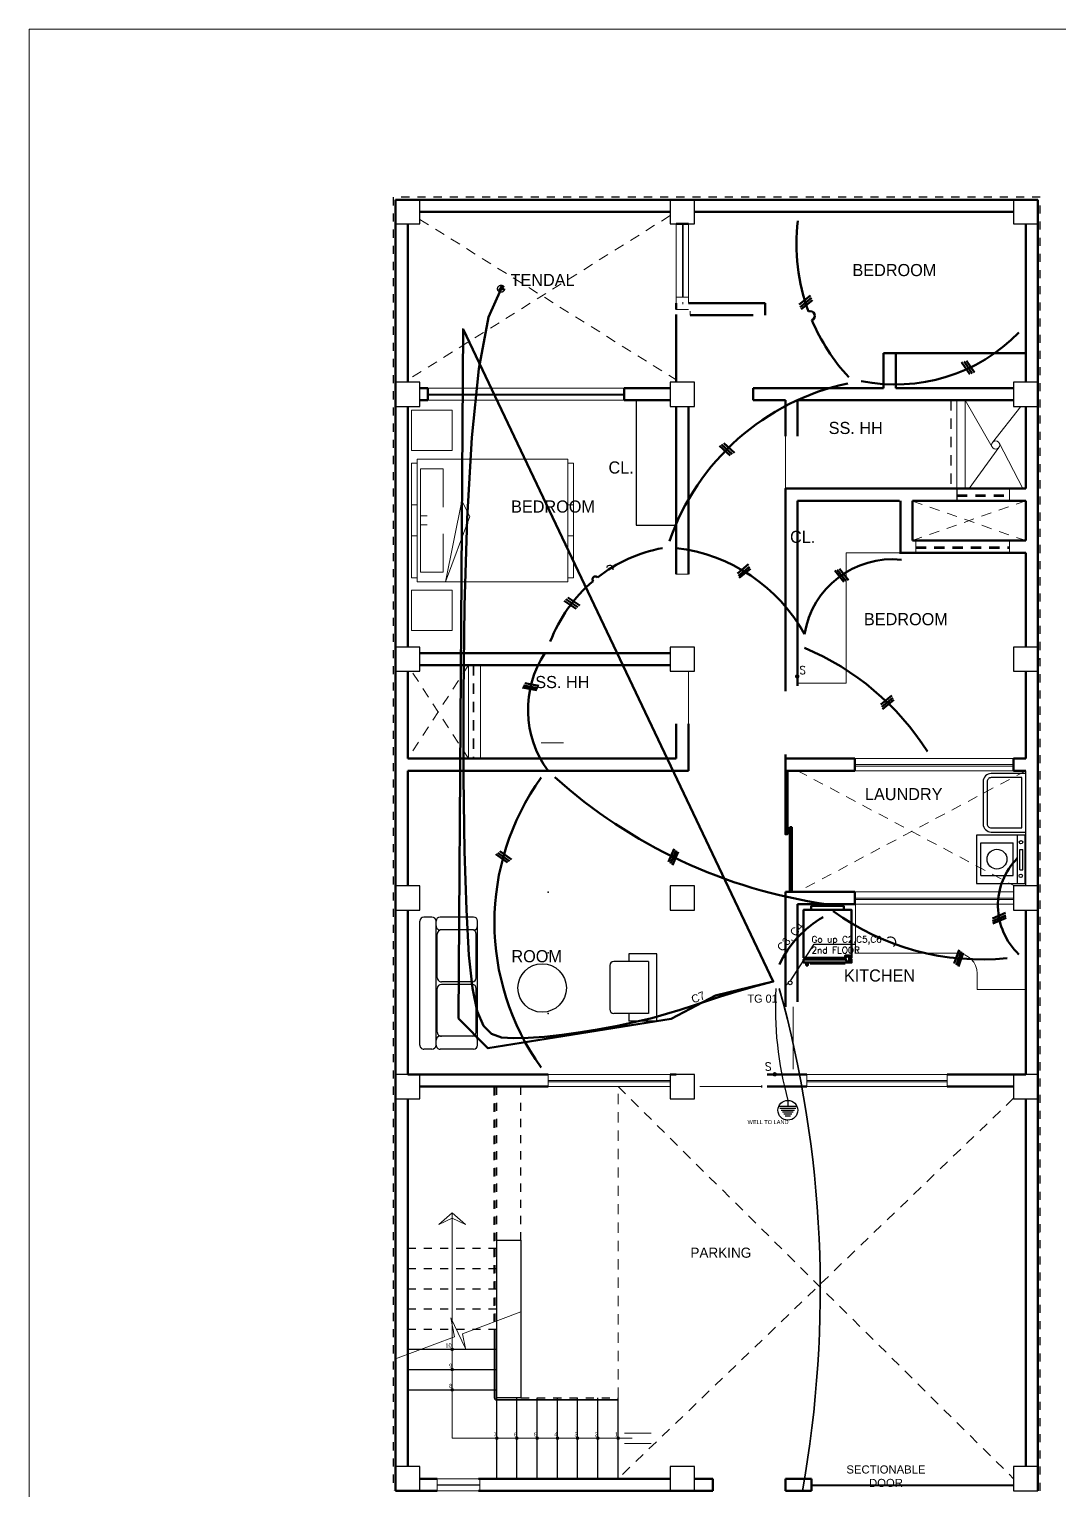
# Model space of a CAD drawing. Header units: millimetres. Extents: x -1414 to 2664, y 674 to 1517.
# Drawn here: x 1379.34 to 1392.08, y 756.53 to 774.61 of the extents above; entities that cross this region are included whole.
import ezdxf

# ---------------------------------------------------------------- set-up
doc = ezdxf.new("R2010")
doc.units = ezdxf.units.MM
doc.header["$LTSCALE"] = 0.01
for name, pattern in [('DASHDOTX2', [50.8, 25.4, -12.7, 0, -12.7]), ('DASHED', [19.05, 12.7, -6.35]), ('DASHED2', [9.525, 6.35, -3.175]), ('DIVIDE2', [15.875, 6.35, -3.175, 0, -3.175, 0, -3.175])]:
    doc.linetypes.add(name, pattern=pattern)
for name, color, linetype, lineweight in [('.01', 1, 'CONTINUOUS', 9), ('.05', 119, 'CONTINUOUS', 5), ('.1', 2, 'CONTINUOUS', 13), ('Cotas', 1, 'CONTINUOUS', 9), ('IE-ALUMB.EMERG.', 3, 'CONTINUOUS', 35), ('MURO', 5, 'CONTINUOUS', 50)]:
    doc.layers.add(name, color=color, linetype=linetype, lineweight=lineweight)
for name, color, linetype in [('.2', 2, 'CONTINUOUS'), ('.20', 2, 'CONTINUOUS'), ('01', 1, 'CONTINUOUS'), ('04', 4, 'CONTINUOUS'), ('06', 6, 'CONTINUOUS'), ('2', 2, 'CONTINUOUS'), ('AFORMA-COL', 7, 'CONTINUOUS'), ('AGUAC', 120, 'DIVIDE2'), ('AGUAF', 4, 'DASHDOTX2'), ('CIRC_TOMAC', 4, 'CONTINUOUS'), ('DELINEADOS', 5, 'CONTINUOUS'), ('G-LINEA FINA', 254, 'CONTINUOUS'), ('IE-ALU', 3, 'CONTINUOUS'), ('Layer2', 2, 'CONTINUOUS'), ('sanitarios_1', 3, 'CONTINUOUS'), ('TEX1', 2, 'CONTINUOUS')]:
    doc.layers.add(name, color=color, linetype=linetype)
doc.layers.add('EQUIPAMIENTO', color=139, linetype='CONTINUOUS', lineweight=15, true_color=0x1d4e5d)
doc.styles.add('ARIAL', font='ARIAL')
doc.styles.add('ROMANS', font='ROMANS')
doc.styles.add('TEXTO', font='TEXTO')
doc.dimstyles.get("Standard").update_dxf_attribs({"dimscale": 0.05, "dimtxt": 1.8, "dimasz": 1, "dimexe": 1, "dimexo": 1, "dimgap": 0.9, "dimtad": 0, "dimtoh": 1, "dimzin": 4, "dimdsep": 46, "dimcen": 0.09, "dimclrd": 2, "dimclre": 1, "dimclrt": 3, "dimadec": 0, "dimazin": 0, "dimtfac": 1, "dimtdec": 4, "dimtofl": 0, "dimtmove": 0, "dimatfit": 3, "dimfxl": 0.05, "dimtolj": 1, "dimtzin": 0, "dimarcsym": 0})

msp = doc.modelspace()

# ---------------------------------------------------------------- hatches: boundary and pattern name
at = {"layer": 'AGUAF'}
msp.add_hatch(color=256, dxfattribs=at).paths.add_polyline_path([(1385.135, 771.379), (1385.174, 771.442), (1385.213, 771.379)], flags=0)
at = {"layer": 'CIRC_TOMAC', "linetype": 'CONTINUOUS', "lineweight": 60}
h = msp.add_hatch(color=256, dxfattribs=at)
edge = h.paths.add_edge_path(flags=0)
edge.add_arc((1388.835, 766.602), 0.0273, 0, 180, ccw=False)
edge.add_arc((1388.835, 766.602), 0.0273, 180, 0, ccw=False)
h = msp.add_hatch(color=256, dxfattribs=at)
edge = h.paths.add_edge_path(flags=0)
edge.add_arc((1388.557, 761.681), 0.0273, 0, 180, ccw=False)
edge.add_arc((1388.557, 761.681), 0.0273, 180, 0, ccw=False)

# ---------------------------------------------------------------- linework, layer by layer
at = {"layer": '.01', "color": 8, "linetype": 'DASHED'}
for p, q in [((1387.265, 772.303), (1384.02, 770.27)), ((1384.17, 772.256), (1387.34, 770.27)), ((1391.66, 768.775), (1390.26, 768.285)), ((1390.26, 768.772), (1391.66, 768.282)), ((1384.77, 766.741), (1384.02, 765.586)), ((1384.829, 766.741), (1384.829, 765.576)), ((1384.839, 766.741), (1384.839, 765.576)), ((1384.77, 765.586), (1384.069, 766.666)), ((1388.84, 765.436), (1391.519, 764.011)), ((1391.66, 765.436), (1388.84, 763.936)), ((1386.62, 761.529), (1391.51, 756.678)), ((1386.62, 757.679), (1386.62, 761.529)), ((1391.51, 761.385), (1386.62, 756.679))]:
    msp.add_line(p, q, dxfattribs=at)
at = {"layer": '.01', "color": 8, "lineweight": -2}
for p, q in [((1386.844, 770.02), (1386.844, 768.473)), ((1386.844, 768.473), (1387.34, 768.473))]:
    msp.add_line(p, q, dxfattribs=at)
at = {"layer": '.01', "color": 8}
for p, q in [((1388.69, 769.6), (1388.69, 768.925)), ((1391.46, 768.775), (1391.46, 768.925)), ((1390.3, 768.282), (1390.3, 768.132)), ((1391.46, 768.132), (1391.46, 768.282)), ((1389.44, 766.52), (1389.44, 768.132)), ((1389.44, 768.132), (1390.1, 768.132)), ((1384.92, 766.735), (1387.265, 766.735)), ((1387.49, 765.966), (1387.49, 766.666)), ((1388.84, 766.52), (1389.44, 766.52)), ((1385.67, 765.782), (1385.944, 765.782)), ((1385.755, 761.529), (1385.755, 761.679)), ((1388.954, 761.529), (1388.954, 761.679)), ((1390.689, 761.604), (1390.689, 761.679)), ((1390.689, 761.679), (1390.689, 761.529)), ((1388.39, 761.529), (1387.629, 761.529)), ((1384.57, 759.968), (1384.404, 759.824)), ((1384.404, 759.824), (1384.57, 759.901)), ((1384.57, 759.968), (1384.57, 757.179)), ((1384.57, 759.968), (1384.735, 759.824)), ((1384.735, 759.824), (1384.57, 759.901)), ((1384.697, 758.471), (1385.42, 758.741)), ((1383.87, 758.161), (1384.599, 758.434)), ((1385.09, 757.679), (1385.09, 758.529)), ((1385.1, 757.679), (1385.1, 758.529)), ((1385.12, 757.659), (1386.62, 757.659)), ((1385.12, 757.649), (1386.62, 757.649)), ((1386.796, 757.179), (1384.57, 757.179))]:
    msp.add_line(p, q, dxfattribs=at)
at = {"layer": '.01'}
msp.add_lwpolyline([(1419.241, 774.608), (1379.341, 774.608), (1379.341, 746.393), (1419.241, 746.393)], close=True, dxfattribs=at)
at = {"layer": '.01', "color": 8}
msp.add_lwpolyline([(1384.599, 758.434), (1384.552, 758.667), (1384.733, 758.288), (1384.697, 758.471)], dxfattribs=at)
for radius in [0.03, 0.02]:
    msp.add_arc((1385.12, 757.679), radius, 180, 270, dxfattribs=at)
at = {"layer": '.05', "color": 8}
for points in [[(1384.262, 768.476), (1384.18, 768.476), (1384.18, 769.172), (1384.459, 769.172), (1384.459, 768.697)], [(1384.488, 767.774), (1384.688, 768.774), (1384.788, 768.582), (1384.488, 767.774)], [(1384.262, 768.588), (1384.18, 768.588), (1384.18, 767.893), (1384.459, 767.893), (1384.459, 768.367)]]:
    msp.add_lwpolyline(points, dxfattribs=at)
at = {"layer": '.1', "color": 9, "linetype": 'DASHED2', "lineweight": -2}
for p, q in [((1391.84, 772.529), (1383.84, 772.529)), ((1383.84, 772.529), (1383.84, 756.529)), ((1391.84, 756.529), (1391.84, 772.529))]:
    msp.add_line(p, q, dxfattribs=at)
at = {"layer": '.1', "color": 8}
for p, q in [((1387.34, 772.199), (1387.34, 771.22)), ((1387.415, 772.199), (1387.415, 771.293)), ((1387.424, 772.199), (1387.424, 771.293)), ((1387.49, 772.199), (1387.49, 771.22)), ((1387.34, 771.293), (1387.49, 771.293)), ((1387.34, 771.143), (1387.49, 771.143)), ((1387.511, 771.121), (1387.511, 771.07)), ((1384.27, 770.17), (1386.694, 770.17)), ((1384.27, 770.095), (1386.694, 770.095)), ((1384.27, 770.082), (1386.694, 770.082)), ((1384.27, 770.02), (1386.694, 770.02)), ((1390.81, 768.925), (1390.81, 770.02)), ((1390.91, 768.925), (1390.91, 770.02)), ((1385.998, 769.29), (1384.138, 769.29)), ((1384.138, 769.29), (1384.138, 768.29)), ((1385.998, 768.29), (1385.998, 769.29)), ((1384.138, 767.774), (1384.138, 768.774)), ((1385.998, 768.774), (1385.998, 767.774)), ((1387.49, 767.866), (1387.34, 767.866)), ((1385.998, 767.774), (1384.138, 767.774)), ((1384.77, 766.741), (1384.77, 765.576)), ((1384.92, 766.741), (1384.92, 765.576)), ((1389.549, 765.586), (1391.51, 765.586)), ((1389.549, 765.511), (1391.51, 765.511)), ((1389.549, 765.491), (1391.51, 765.491)), ((1389.549, 765.436), (1391.51, 765.436)), ((1391.51, 763.936), (1389.549, 763.936)), ((1391.51, 763.861), (1389.549, 763.861)), ((1391.51, 763.842), (1389.549, 763.842)), ((1391.51, 763.786), (1389.549, 763.786)), ((1389.556, 763.178), (1389.556, 763.778)), ((1390.81, 763.178), (1389.556, 763.178)), ((1391.06, 762.728), (1391.06, 762.928)), ((1391.06, 762.728), (1391.66, 762.728)), ((1388.786, 762.515), (1388.786, 761.744)), ((1385.755, 761.679), (1387.265, 761.679)), ((1388.954, 761.679), (1390.689, 761.679)), ((1385.755, 761.604), (1387.265, 761.604)), ((1385.755, 761.587), (1387.265, 761.587)), ((1385.755, 761.529), (1387.265, 761.529)), ((1388.954, 761.604), (1390.689, 761.604)), ((1388.954, 761.587), (1390.689, 761.587)), ((1388.954, 761.529), (1390.689, 761.529)), ((1386.698, 757.243), (1387.031, 757.243)), ((1386.698, 757.116), (1387.031, 757.116)), ((1384.385, 756.679), (1384.385, 756.529)), ((1384.385, 756.679), (1384.911, 756.679)), ((1384.385, 756.604), (1384.911, 756.604)), ((1384.385, 756.604), (1384.911, 756.604)), ((1384.385, 756.597), (1384.911, 756.597)), ((1384.911, 756.679), (1384.911, 756.529)), ((1389.01, 756.604), (1391.51, 756.604)), ((1389.01, 756.592), (1391.51, 756.592)), ((1384.385, 756.529), (1384.911, 756.529))]:
    msp.add_line(p, q, dxfattribs=at)
at = {"layer": '.1', "color": 8, "linetype": 'DASHED2', "lineweight": -2}
msp.add_line((1388.69, 756.529), (1389.01, 756.529), dxfattribs=at)
at = {"layer": '.1', "color": 8}
for points in [[(1384.568, 769.895), (1384.068, 769.895), (1384.068, 769.395), (1384.568, 769.395)], [(1384.068, 769.24), (1384.138, 769.24), (1384.138, 768.34), (1384.068, 768.34)], [(1386.068, 769.24), (1385.998, 769.24), (1385.998, 768.34), (1386.068, 768.34)], [(1384.068, 767.824), (1384.138, 767.824), (1384.138, 768.724), (1384.068, 768.724)], [(1386.068, 767.824), (1385.998, 767.824), (1385.998, 768.724), (1386.068, 768.724)], [(1384.568, 767.17), (1384.068, 767.17), (1384.068, 767.67), (1384.568, 767.67)]]:
    msp.add_lwpolyline(points, close=True, dxfattribs=at)
for centre in [(1384.57, 758.279), (1384.57, 758.029), (1384.57, 757.779), (1385.12, 757.179), (1385.37, 757.179), (1385.62, 757.179), (1385.87, 757.179), (1386.12, 757.179), (1386.37, 757.179), (1386.62, 757.179)]:
    msp.add_circle(centre, 0.0166, dxfattribs=at)
msp.add_arc((1390.81, 762.928), 0.25, 0, 90, dxfattribs=at)
at = {"layer": '.2', "color": 8, "linetype": 'DASHED2'}
for p, q in [((1385.09, 758.618), (1385.09, 761.529)), ((1385.1, 758.622), (1385.1, 761.529)), ((1385.12, 759.629), (1385.12, 761.529)), ((1385.42, 759.629), (1385.42, 761.529)), ((1384.02, 759.529), (1385.12, 759.529)), ((1384.02, 759.279), (1385.12, 759.279)), ((1384.02, 759.029), (1385.12, 759.029)), ((1384.02, 758.779), (1385.12, 758.779)), ((1384.02, 758.529), (1385.12, 758.529)), ((1385.42, 757.679), (1386.62, 757.679))]:
    msp.add_line(p, q, dxfattribs=at)
at = {"layer": '.2', "color": 8}
for p, q in [((1384.02, 759.279), (1384.07, 759.279)), ((1384.02, 759.029), (1384.07, 759.029)), ((1384.02, 758.779), (1384.07, 758.779)), ((1384.02, 758.529), (1384.07, 758.529)), ((1384.02, 758.279), (1384.07, 758.279)), ((1384.02, 758.279), (1385.12, 758.279)), ((1384.02, 758.029), (1385.12, 758.029)), ((1384.02, 757.779), (1385.12, 757.779)), ((1385.12, 756.679), (1385.12, 757.679)), ((1385.37, 756.679), (1385.37, 757.679)), ((1385.62, 756.679), (1385.62, 757.679)), ((1385.87, 756.679), (1385.87, 757.679)), ((1386.12, 756.679), (1386.12, 757.679)), ((1386.37, 756.679), (1386.37, 757.679)), ((1386.62, 756.679), (1386.62, 757.679))]:
    msp.add_line(p, q, dxfattribs=at)
msp.add_lwpolyline([(1385.12, 757.679), (1385.12, 759.629), (1385.42, 759.629), (1385.42, 757.679)], close=True, dxfattribs=at)
msp.add_lwpolyline([(1385.12, 757.679), (1385.12, 759.629), (1385.42, 759.629), (1385.42, 757.679)], close=True, dxfattribs=at)
at = {"layer": '.20'}
msp.add_circle((1388.748, 762.812), 0.024, dxfattribs=at)
at = {"layer": '04', "color": 43}
for p, q in [((1388.832, 761.283), (1388.606, 761.283)), ((1388.719, 761.359), (1388.719, 761.283)), ((1388.817, 761.259), (1388.622, 761.259)), ((1388.801, 761.235), (1388.638, 761.235)), ((1388.785, 761.211), (1388.654, 761.211)), ((1388.769, 761.187), (1388.67, 761.187)), ((1388.752, 761.163), (1388.686, 761.163))]:
    msp.add_line(p, q, dxfattribs=at)
msp.add_circle((1388.719, 761.236), 0.122, dxfattribs=at)
msp.add_arc((1392.868, 762.5), 4.303, 176.7688, 195.3809, dxfattribs=at)
at = {"layer": '04'}
for p in [(1385.755, 763.934), (1385.755, 763.182), (1385.755, 762.431)]:
    msp.add_point(p, dxfattribs=at)
at = {"layer": '06', "color": 8}
msp.add_line((1390.81, 768.925), (1390.81, 768.775), dxfattribs=at)
for points in [[(1383.87, 772.199), (1384.17, 772.199), (1384.17, 772.499), (1383.87, 772.499)], [(1387.265, 772.199), (1387.565, 772.199), (1387.565, 772.499), (1387.265, 772.499)], [(1391.51, 772.199), (1391.81, 772.199), (1391.81, 772.499), (1391.51, 772.499)], [(1383.87, 769.943), (1384.17, 769.943), (1384.17, 770.243), (1383.87, 770.243)], [(1387.265, 769.943), (1387.565, 769.943), (1387.565, 770.243), (1387.265, 770.243)], [(1391.51, 769.943), (1391.81, 769.943), (1391.81, 770.243), (1391.51, 770.243)], [(1383.87, 766.666), (1384.17, 766.666), (1384.17, 766.966), (1383.87, 766.966)], [(1387.265, 766.666), (1387.565, 766.666), (1387.565, 766.966), (1387.265, 766.966)], [(1391.51, 766.666), (1391.81, 766.666), (1391.81, 766.966), (1391.51, 766.966)], [(1383.87, 763.711), (1384.17, 763.711), (1384.17, 764.011), (1383.87, 764.011)], [(1387.265, 763.711), (1387.565, 763.711), (1387.565, 764.011), (1387.265, 764.011)], [(1391.51, 763.711), (1391.81, 763.711), (1391.81, 764.011), (1391.51, 764.011)], [(1383.87, 761.379), (1384.17, 761.379), (1384.17, 761.679), (1383.87, 761.679)], [(1387.265, 761.379), (1387.565, 761.379), (1387.565, 761.679), (1387.265, 761.679)], [(1387.265, 761.379), (1387.565, 761.379), (1387.565, 761.679), (1387.265, 761.679)], [(1391.51, 761.379), (1391.81, 761.379), (1391.81, 761.679), (1391.51, 761.679)], [(1383.87, 756.529), (1384.17, 756.529), (1384.17, 756.829), (1383.87, 756.829)], [(1387.265, 756.529), (1387.565, 756.529), (1387.565, 756.829), (1387.265, 756.829)], [(1391.51, 756.529), (1391.81, 756.529), (1391.81, 756.829), (1391.51, 756.829)]]:
    msp.add_lwpolyline(points, close=True, dxfattribs=at)
at = {"layer": 'AFORMA-COL', "color": 8}
msp.add_circle((1385.682, 762.749), 0.3, dxfattribs=at)
at = {"layer": 'AGUAC', "linetype": 'DASHDOTX2'}
msp.add_line((1385.174, 771.442), (1385.213, 771.379), dxfattribs=at)
msp.add_circle((1385.174, 771.398), 0.0435, dxfattribs=at)
at = {"layer": 'CIRC_TOMAC', "linetype": 'CONTINUOUS', "lineweight": 60}
msp.add_lwpolyline([(1385.174, 771.398), (1385.174, 771.398), (1385.018, 771.046), (1384.899, 770.409), (1384.813, 769.556), (1384.755, 768.556), (1384.722, 767.476), (1384.708, 766.385), (1384.71, 765.351), (1384.723, 764.443), (1384.745, 763.714), (1384.776, 763.156), (1384.82, 762.746), (1384.879, 762.462), (1384.957, 762.281), (1385.056, 762.18), (1385.179, 762.136), (1385.329, 762.126), (1385.507, 762.131), (1385.709, 762.146), (1385.927, 762.17), (1386.155, 762.201), (1386.386, 762.239), (1386.615, 762.282), (1386.834, 762.328), (1387.038, 762.377), (1387.221, 762.427), (1387.389, 762.479), (1387.551, 762.532), (1387.714, 762.587), (1387.886, 762.644), (1388.076, 762.703), (1388.29, 762.764), (1388.538, 762.828), (1384.705, 770.899), (1384.649, 762.373), (1385.012, 762.004), (1387.278, 762.365), (1387.826, 762.654), (1388.538, 762.828)], dxfattribs=at)
for centre, radius, start, end in [((1391.264, 771.958), 2.439, 173.3947, 200.2018), ((1388.995, 771.063), 0.0569, 292.2062, 110.8699), ((1391.264, 771.958), 2.439, 202.8744, 222.6835), ((1390.052, 772.338), 2.125, 258.4524, 315.7418), ((1390.095, 767.287), 3.008, 102.1679, 160.8078), ((1387.507, 766.375), 1.846, 100.5563, 128.1506), ((1387.093, 766.109), 2.096, 28.9967, 83.2237), ((1390.015, 766.948), 1.104, 84.2605, 170.7756), ((1386.339, 767.805), 0.0348, 38.6911, 219.7721), ((1387.507, 766.375), 1.846, 130.3126, 159.1034), ((1386.782, 766.191), 1.275, 146.6664, 216.2863), ((1387.654, 763.907), 3.302, 32.3253, 67.344), ((1388.165, 763.558), 3.073, 144.3085, 215.6915), ((1390.102, 770.097), 6.376, 228.0547, 261.8146), ((1392.148, 763.769), 0.832, 135.3704, 226.5875), ((1391.113, 766.212), 3.11, 233.8697, 275.876), ((1389.82, 762.47), 1.333, 119.9432, 154.7706)]:
    msp.add_arc(centre, radius, start, end, dxfattribs=at)
at = {"layer": 'DELINEADOS', "lineweight": 60}
for p, q in [((1388.998, 771.314), (1388.861, 771.201)), ((1389.011, 771.284), (1388.873, 771.171)), ((1389.022, 771.258), (1388.885, 771.145)), ((1390.926, 770.507), (1391.026, 770.36)), ((1390.867, 770.488), (1390.967, 770.341)), ((1390.899, 770.498), (1390.998, 770.351)), ((1388.006, 769.335), (1387.875, 769.455)), ((1388.03, 769.35), (1387.899, 769.47)), ((1388.059, 769.367), (1387.928, 769.487)), ((1388.232, 767.989), (1388.095, 767.877)), ((1388.244, 767.959), (1388.107, 767.846)), ((1388.256, 767.933), (1388.119, 767.82)), ((1389.41, 767.772), (1389.301, 767.911)), ((1389.437, 767.783), (1389.328, 767.922)), ((1389.467, 767.794), (1389.358, 767.934)), ((1386.102, 767.44), (1385.954, 767.538)), ((1386.123, 767.459), (1385.975, 767.557)), ((1386.148, 767.48), (1386.001, 767.578)), ((1385.614, 766.433), (1385.44, 766.464)), ((1385.627, 766.459), (1385.452, 766.49)), ((1385.642, 766.488), (1385.467, 766.519)), ((1390.004, 766.367), (1389.867, 766.255)), ((1390.017, 766.337), (1389.879, 766.225)), ((1390.028, 766.311), (1389.891, 766.198)), ((1385.255, 764.301), (1385.11, 764.403)), ((1385.277, 764.319), (1385.132, 764.421)), ((1385.303, 764.339), (1385.158, 764.441)), ((1387.314, 764.471), (1387.244, 764.308)), ((1387.339, 764.45), (1387.269, 764.287)), ((1387.362, 764.432), (1387.292, 764.269)), ((1391.409, 763.679), (1391.247, 763.608)), ((1391.413, 763.647), (1391.25, 763.575)), ((1391.417, 763.618), (1391.254, 763.547)), ((1390.835, 763.219), (1390.777, 763.051)), ((1390.861, 763.199), (1390.804, 763.032)), ((1390.885, 763.183), (1390.827, 763.015))]:
    msp.add_line(p, q, dxfattribs=at)
at = {"layer": 'EQUIPAMIENTO', "color": 8}
for p, q in [((1390.91, 770.02), (1391.246, 769.439)), ((1391.599, 769.943), (1391.249, 769.497)), ((1390.96, 768.925), (1391.326, 769.433)), ((1391.624, 768.925), (1391.33, 769.491))]:
    msp.add_line(p, q, dxfattribs=at)
msp.add_circle((1391.288, 769.465), 0.05, dxfattribs=at)
at = {"layer": 'G-LINEA FINA', "color": 8}
for p, q in [((1384.17, 762.042), (1384.17, 763.576)), ((1384.32, 763.626), (1384.22, 763.626)), ((1384.37, 762.042), (1384.37, 763.576)), ((1384.833, 763.626), (1384.42, 763.626)), ((1384.883, 762.042), (1384.883, 763.576)), ((1384.386, 762.875), (1384.386, 763.416)), ((1384.867, 762.875), (1384.867, 763.416)), ((1387.098, 763.172), (1386.755, 763.172)), ((1386.755, 763.172), (1386.755, 763.076)), ((1387.098, 762.338), (1387.098, 763.172)), ((1386.517, 763.026), (1386.517, 762.485)), ((1386.998, 763.076), (1386.998, 762.435)), ((1384.386, 762.202), (1384.386, 762.743)), ((1384.817, 762.825), (1384.436, 762.825)), ((1384.817, 762.793), (1384.436, 762.793)), ((1384.867, 762.202), (1384.867, 762.743)), ((1386.998, 762.435), (1386.567, 762.435)), ((1386.755, 762.435), (1386.755, 762.338)), ((1387.098, 762.338), (1386.755, 762.338)), ((1384.32, 761.992), (1384.22, 761.992)), ((1384.833, 761.992), (1384.42, 761.992))]:
    msp.add_line(p, q, dxfattribs=at)
at = {"layer": 'G-LINEA FINA', "color": 8, "lineweight": 30}
for p, q in [((1384.833, 763.466), (1384.42, 763.466)), ((1386.998, 763.076), (1386.567, 763.076)), ((1386.998, 762.435), (1386.567, 762.435)), ((1384.833, 762.152), (1384.42, 762.152))]:
    msp.add_line(p, q, dxfattribs=at)
at = {"layer": 'G-LINEA FINA', "color": 8}
for centre, start, end in [((1384.22, 763.576), 89.9997, 179.9997), ((1384.32, 763.576), 359.9997, 89.9997), ((1384.42, 763.576), 89.9997, 179.9997), ((1384.42, 763.516), 179.9997, 269.9997), ((1384.436, 763.416), 89.9997, 179.9997), ((1384.817, 763.416), 359.9997, 89.9997), ((1384.833, 763.576), 359.9997, 89.9997), ((1384.833, 763.516), 269.9997, 359.9997), ((1386.567, 763.026), 90, 180), ((1384.436, 762.875), 179.9997, 269.9997), ((1384.436, 762.743), 89.9997, 179.9997), ((1384.817, 762.875), 269.9997, 359.9997), ((1384.817, 762.743), 359.9997, 89.9997), ((1386.567, 762.485), 180, 270), ((1384.436, 762.202), 179.9997, 269.9997), ((1384.817, 762.202), 269.9997, 359.9997), ((1384.22, 762.042), 179.9997, 269.9997), ((1384.32, 762.042), 269.9997, 359.9997), ((1384.42, 762.102), 89.9997, 179.9997), ((1384.42, 762.042), 179.9997, 269.9997), ((1384.833, 762.102), 359.9997, 89.9997), ((1384.833, 762.042), 269.9997, 359.9997)]:
    msp.add_arc(centre, 0.05, start, end, dxfattribs=at)
at = {"layer": 'IE-ALU'}
for centre, radius, start, end in [((1386.519, 767.934), 0.0419, 344.7074, 162.6387), ((1389.988, 763.314), 0.0648, 305.3749, 126.8406), ((1388.656, 762.88), 0.101, 289.3595, 312.6722)]:
    msp.add_arc(centre, radius, start, end, dxfattribs=at)
at = {"layer": 'IE-ALUMB.EMERG.', "color": 6, "linetype": 'ByBlock'}
msp.add_arc((1375.118, 759.011), 14.002, 349.7904, 15.454, dxfattribs=at)
at = {"layer": 'MURO', "color": 8}
for p, q in [((1391.81, 772.499), (1383.87, 772.499)), ((1383.87, 772.499), (1383.87, 756.529)), ((1387.09, 772.499), (1387.24, 772.499)), ((1391.81, 756.529), (1391.81, 772.499)), ((1387.265, 772.349), (1384.17, 772.349)), ((1391.51, 772.349), (1387.565, 772.349)), ((1384.02, 772.199), (1384.02, 770.243)), ((1387.49, 772.199), (1387.34, 772.199)), ((1391.66, 770.243), (1391.66, 772.199)), ((1387.34, 771.22), (1387.34, 771.143)), ((1387.34, 771.078), (1387.34, 770.243)), ((1387.415, 771.22), (1387.424, 771.22)), ((1387.49, 771.22), (1388.44, 771.22)), ((1387.511, 771.07), (1388.29, 771.07)), ((1388.44, 771.07), (1388.44, 771.22)), ((1389.903, 770.17), (1389.903, 770.601)), ((1390.053, 770.601), (1389.903, 770.601)), ((1390.053, 770.17), (1390.053, 770.601)), ((1390.053, 770.601), (1391.66, 770.601)), ((1384.17, 770.17), (1384.27, 770.17)), ((1384.27, 770.17), (1384.27, 770.02)), ((1386.694, 770.17), (1387.265, 770.17)), ((1386.694, 770.02), (1386.694, 770.17)), ((1388.29, 770.17), (1389.903, 770.17)), ((1388.29, 770.02), (1388.29, 770.17)), ((1390.053, 770.17), (1391.51, 770.17)), ((1384.17, 770.02), (1384.27, 770.02)), ((1386.694, 770.02), (1387.265, 770.02)), ((1387.265, 770.02), (1386.844, 770.02)), ((1388.29, 770.02), (1388.69, 770.02)), ((1388.69, 770.02), (1388.69, 769.575)), ((1388.84, 770.02), (1388.84, 769.575)), ((1388.84, 770.02), (1391.51, 770.02)), ((1384.02, 769.943), (1384.02, 766.966)), ((1387.34, 769.943), (1387.34, 767.866)), ((1387.34, 768.473), (1387.34, 769.943)), ((1387.49, 769.943), (1387.49, 767.866)), ((1391.66, 768.925), (1391.66, 769.943)), ((1388.69, 768.905), (1388.69, 766.422)), ((1390.26, 768.925), (1391.66, 768.925)), ((1388.84, 768.775), (1388.84, 768.132)), ((1388.84, 768.775), (1389.44, 768.775)), ((1389.44, 768.775), (1390.1, 768.775)), ((1390.11, 768.775), (1390.11, 768.132)), ((1390.26, 768.775), (1391.66, 768.775)), ((1390.26, 768.529), (1390.26, 768.775)), ((1390.26, 768.775), (1390.26, 768.282)), ((1391.66, 768.282), (1391.66, 768.775)), ((1390.26, 768.282), (1391.66, 768.282)), ((1388.84, 768.132), (1388.84, 767.705)), ((1388.84, 768.132), (1388.84, 766.52)), ((1390.1, 768.132), (1391.66, 768.132)), ((1391.66, 766.966), (1391.66, 768.132)), ((1388.84, 767.705), (1388.84, 766.486)), ((1387.265, 766.891), (1384.17, 766.891)), ((1387.265, 766.741), (1384.17, 766.741)), ((1384.02, 766.666), (1384.02, 766.086)), ((1384.02, 766.666), (1384.02, 765.586)), ((1391.66, 765.586), (1391.66, 766.666)), ((1384.02, 766.036), (1384.02, 765.586)), ((1387.34, 766.016), (1387.34, 765.586)), ((1387.34, 765.586), (1387.34, 766.016)), ((1387.49, 766.016), (1387.49, 765.436)), ((1387.49, 765.436), (1387.49, 766.016)), ((1388.69, 765.636), (1388.69, 765.436)), ((1384.02, 765.586), (1387.34, 765.586)), ((1387.34, 765.586), (1384.02, 765.586)), ((1388.69, 765.586), (1389.549, 765.586)), ((1389.549, 765.586), (1389.549, 765.436)), ((1391.51, 765.586), (1391.66, 765.586)), ((1391.51, 765.586), (1391.51, 765.436)), ((1384.02, 765.436), (1384.02, 764.011)), ((1384.02, 765.436), (1387.49, 765.436)), ((1388.69, 765.436), (1389.549, 765.436)), ((1391.51, 765.436), (1391.66, 765.436)), ((1388.69, 763.936), (1388.69, 763.786)), ((1388.69, 763.936), (1389.549, 763.936)), ((1389.549, 763.936), (1389.549, 763.786)), ((1384.02, 763.711), (1384.02, 761.679)), ((1388.69, 763.786), (1388.69, 762.515)), ((1388.69, 763.786), (1388.69, 762.515)), ((1388.84, 763.786), (1389.549, 763.786)), ((1388.84, 763.786), (1388.84, 762.579)), ((1389.007, 763.763), (1389.412, 763.763)), ((1389.007, 763.714), (1389.007, 763.763)), ((1389.412, 763.714), (1389.412, 763.763)), ((1391.66, 761.679), (1391.66, 763.711)), ((1388.93, 763.103), (1388.93, 763.123)), ((1388.993, 763.053), (1388.993, 763.063)), ((1388.993, 763.053), (1389.426, 763.053)), ((1389.426, 763.053), (1389.426, 763.063)), ((1384.02, 761.679), (1385.755, 761.679)), ((1387.265, 761.679), (1387.34, 761.679)), ((1388.954, 761.679), (1388.465, 761.679)), ((1388.69, 761.679), (1388.626, 761.679)), ((1391.66, 761.679), (1390.689, 761.679)), ((1384.17, 761.529), (1385.755, 761.529)), ((1388.401, 761.529), (1388.39, 761.529)), ((1388.954, 761.529), (1388.465, 761.529)), ((1388.69, 761.529), (1388.626, 761.529)), ((1391.51, 761.529), (1390.689, 761.529)), ((1384.02, 761.379), (1384.02, 756.829)), ((1391.66, 756.829), (1391.66, 761.379)), ((1384.17, 756.679), (1384.385, 756.679)), ((1384.895, 756.679), (1385.994, 756.679)), ((1385.994, 756.679), (1387.265, 756.679)), ((1387.565, 756.679), (1387.79, 756.679)), ((1387.79, 756.679), (1387.79, 756.529)), ((1388.69, 756.679), (1389.01, 756.679)), ((1388.69, 756.679), (1388.69, 756.529)), ((1389.01, 756.529), (1389.01, 756.679)), ((1383.87, 756.529), (1384.385, 756.529)), ((1384.895, 756.529), (1385.994, 756.529)), ((1385.994, 756.529), (1387.79, 756.53)), ((1388.69, 756.529), (1389.01, 756.529))]:
    msp.add_line(p, q, dxfattribs=at)
at = {"layer": 'MURO', "color": 8, "linetype": 'DASHED', "lineweight": -2}
for p, q in [((1390.732, 770.02), (1390.732, 768.925)), ((1390.81, 768.85), (1391.46, 768.85)), ((1390.81, 768.832), (1391.46, 768.832)), ((1390.3, 768.207), (1391.46, 768.207)), ((1390.3, 768.188), (1391.46, 768.188))]:
    msp.add_line(p, q, dxfattribs=at)
at = {"layer": 'MURO', "color": 8}
for points in [[(1390.26, 768.925), (1388.69, 768.925), (1388.69, 767.625)], [(1389.429, 763.123), (1388.913, 763.123), (1388.913, 763.714), (1389.506, 763.714), (1389.506, 763.123), (1389.479, 763.123)], [(1389.479, 763.103), (1389.506, 763.103), (1389.506, 763.063), (1388.913, 763.063), (1388.913, 763.103), (1389.437, 763.103)], [(1388.946, 763.063), (1388.946, 763.027)], [(1388.946, 763.027), (1388.966, 763.027), (1388.966, 763.063)]]:
    msp.add_lwpolyline(points, dxfattribs=at)
for points in [[(1388.69, 765.436), (1388.714, 765.436), (1388.714, 764.65), (1388.69, 764.65)], [(1388.743, 764.737), (1388.767, 764.737), (1388.767, 763.951), (1388.743, 763.951)]]:
    msp.add_lwpolyline(points, close=True, dxfattribs=at)
msp.add_lwpolyline([(1389.479, 763.074), (1389.449, 763.074), (1389.429, 763.123), (1389.429, 763.152), (1389.479, 763.152), (1389.479, 763.094, -1)], format="xyb", close=True, dxfattribs=at)
for centre in [(1389.441, 763.139), (1389.468, 763.139), (1389.478, 763.084)]:
    msp.add_circle(centre, 0.00723, dxfattribs=at)
for p in [(1391.81, 766.816), (1391.81, 759.723)]:
    msp.add_point(p, dxfattribs=at)
at = {"layer": 'sanitarios_1', "color": 8}
for p, q in [((1391.66, 764.011), (1391.66, 765.436)), ((1391.652, 764.639), (1391.052, 764.639)), ((1391.052, 764.639), (1391.052, 764.039)), ((1391.104, 764.141), (1391.104, 764.543)), ((1391.104, 764.543), (1391.505, 764.543)), ((1391.505, 764.141), (1391.505, 764.543)), ((1391.556, 764.039), (1391.556, 764.639)), ((1391.652, 764.039), (1391.652, 764.639)), ((1391.586, 764.212), (1391.586, 764.463)), ((1391.586, 764.463), (1391.622, 764.463)), ((1391.622, 764.212), (1391.622, 764.463)), ((1391.586, 764.212), (1391.622, 764.212)), ((1391.052, 764.039), (1391.652, 764.039)), ((1391.104, 764.141), (1391.505, 764.141))]:
    msp.add_line(p, q, dxfattribs=at)
for points in [[(1391.233, 764.678), (1391.66, 764.678), (1391.66, 765.401), (1391.233, 765.401, 0.414214), (1391.133, 765.301), (1391.133, 764.778, 0.414214)], [(1391.233, 764.728), (1391.61, 764.728), (1391.61, 765.351), (1391.233, 765.351, 0.414214), (1391.183, 765.301), (1391.183, 764.778, 0.414214)]]:
    msp.add_lwpolyline(points, format="xyb", close=True, dxfattribs=at)
for centre, radius in [((1391.601, 764.551), 0.0209), ((1391.304, 764.342), 0.123), ((1391.598, 764.136), 0.0209)]:
    msp.add_circle(centre, radius, dxfattribs=at)

# ---------------------------------------------------------------- texts
at = {"layer": '.20', "style": 'ROMANS', "width": 0.9}
for p in [(1388.863, 766.631), (1388.437, 761.726)]:
    msp.add_text('S', height=0.1, dxfattribs=at).set_placement(p)
at = {"layer": '2', "color": 8, "attachment_point": 1, "style": 'TEXTO'}
for s, insert, char_height, width in [('\\pxqc;BEDROOM', (1389.282, 771.704), 0.15, 1.50833), ('TENDAL', (1385.291, 771.582), 0.15, 0.73333), ('\\pxqc;SS. HH', (1388.923, 769.751), 0.15, 1.27083), ('\\pxqc;CL.', (1386.229, 769.262), 0.15, 0.85833), ('\\pxqc;BEDROOM', (1385.062, 768.779), 0.15, 1.50833), ('\\pxqc;CL.', (1388.473, 768.404), 0.15, 0.85833), ('\\pxqc;BEDROOM', (1389.424, 767.386), 0.15, 1.50833), ('\\pxqc;SS. HH', (1385.296, 766.608), 0.15, 1.27083), ('\\pxqc;LAUNDRY', (1389.389, 765.222), 0.15, 1.525), ('ROOM', (1385.302, 763.217), 0.15, 0.5), ('KITCHEN', (1389.412, 762.978), 0.15, 0.76667), ('\\pxqc;PARKING', (1387.29, 759.537), 0.125, 1.20139), ('10', (1384.486, 758.352), 0.05, 0.05), ('9', (1384.532, 758.102), 0.05, 0.02222), ('8', (1384.532, 757.852), 0.05, 0.02222), ('7', (1385.082, 757.252), 0.05, 0.02222), ('6', (1385.332, 757.252), 0.05, 0.02222), ('5', (1385.582, 757.252), 0.05, 0.02222), ('4', (1385.832, 757.252), 0.05, 0.02778), ('3', (1386.082, 757.252), 0.05, 0.02222), ('2', (1386.332, 757.252), 0.05, 0.02222), ('1', (1386.582, 757.252), 0.05, 0.01111)]:
    msp.add_mtext(s, dxfattribs=dict(at, insert=insert, char_height=char_height, width=width))
at = {"layer": 'Cotas', "color": 8, "insert": (1389.932, 756.709), "char_height": 0.1, "width": 1.28611, "attachment_point": 5, "style": 'ARIAL'}
msp.add_mtext('SECTIONABLE DOOR', dxfattribs=at)
at = {"layer": 'Layer2', "color": 2, "char_height": 0.1, "attachment_point": 1, "style": 'TEXTO'}
for s, insert, width, rotation in [('C3, C4', (1388.575, 763.257), 0.40278, 49.3725), ('C7', (1387.512, 762.647), 0.12222, 22.5062)]:
    msp.add_mtext(s, dxfattribs=dict(at, insert=insert, width=width, rotation=rotation))
at = {"layer": 'Layer2', "color": 2, "attachment_point": 1, "style": 'TEXTO'}
for s, insert, char_height, width in [('TG 01', (1388.221, 762.667), 0.1, 0.35278), ('WELL TO LAND', (1388.221, 761.115), 0.05, 0.5125)]:
    msp.add_mtext(s, dxfattribs=dict(at, insert=insert, char_height=char_height, width=width))
at = {"layer": 'TEX1', "insert": (1389.012, 763.39), "char_height": 0.08, "width": 0.95048, "attachment_point": 1, "style": 'ROMANS'}
msp.add_mtext('Go up C2,C5,C6\\P2nd FLOOR', dxfattribs=at)

# ---------------------------------------------------------------- leaders
at = {"layer": '01', "linetype": 'CONTINUOUS'}
msp.add_leader([(1388.752, 762.837), (1389.044, 763.29), (1389.556, 763.29)], dimstyle='Standard', dxfattribs=at)

doc.saveas('drawing.dxf')
